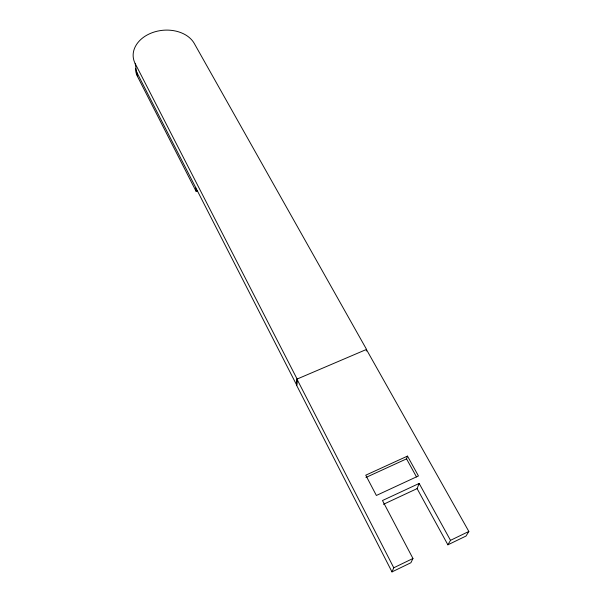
<?xml version="1.0" encoding="UTF-8"?>
<svg xmlns="http://www.w3.org/2000/svg" width="602" height="602" viewBox="0 0 602 602"><rect width="100%" height="100%" fill="white"/><g stroke="black" fill="none" stroke-linecap="round" stroke-linejoin="round"><path stroke-width="0.9" d="M297.117 379.049L135.164 63.526A31.846 23.666 -5.8 0 1 133.471 58.665L133.223 56.987A31.846 23.666 -5.8 0 1 133.471 51.907L133.87 50.222A31.846 23.666 -5.8 0 1 139.431 40.846L140.838 39.476A31.846 23.666 -5.8 0 1 145.729 35.819L147.558 34.781A31.846 23.666 -5.8 0 1 159.981 30.657L162.194 30.356A31.846 23.666 -5.8 0 1 168.876 30.153L171.073 30.318A31.846 23.666 -5.8 0 1 183.301 33.682L185.077 34.615A31.846 23.666 -5.8 0 1 189.788 37.971L191.12 39.258A31.846 23.666 -5.8 0 1 194.318 43.54L366.55 349.408L296.959 379.117L296.666 385.415L391.992 571.9L410.895 562.742L412.957 558.498L382.481 500.525L419.165 483.444L450.492 540.34L447.896 544.818L417.096 488.606L419.165 483.444M297.072 379.945L296.824 385.348L136.729 72.202M366.249 351.049L366.55 349.408M365.948 477.454L406.538 458.859L407.486 456.098L418.45 475.949L376.37 495.469L365.753 475.196L407.486 456.098M391.992 571.9L393.768 567.776L412.957 558.498M366.4 349.469L468.853 531.461L466.001 536.051L447.896 544.818M450.492 540.34L468.853 531.461M383.451 504.31L417.096 488.606M135.503 68.304A31.319 23.493 -5.9 0 0 137.504 76.477L196.086 191.285L197.599 191.007M406.538 458.859L416.509 476.95M296.959 379.117L393.768 567.776M135.164 63.526L137.504 76.477M195.605 187.365L196.086 191.285"/></g></svg>
